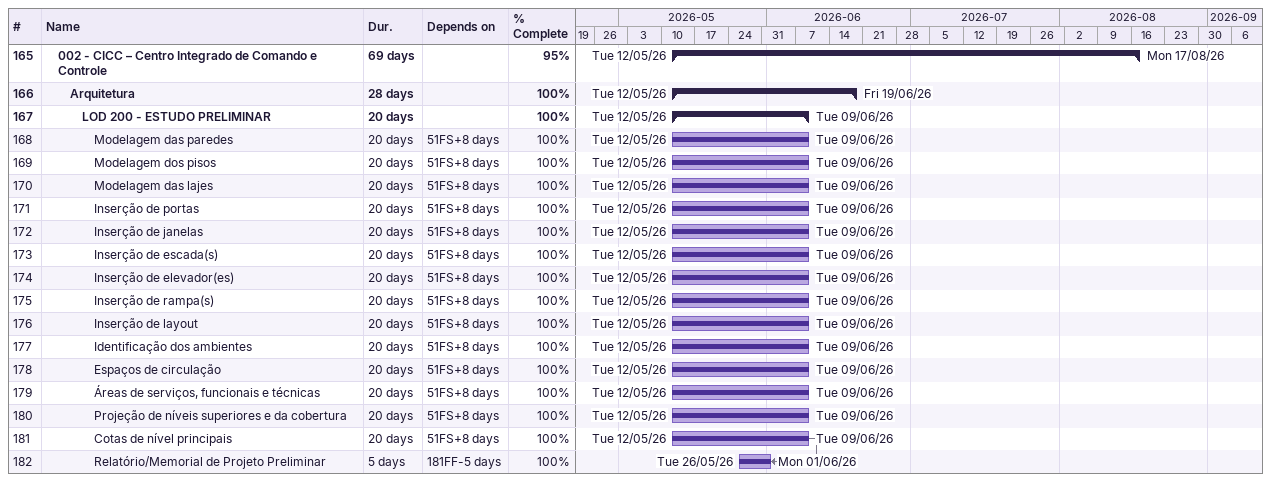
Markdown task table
| ID | Level | Task | Duration | Start | Finish | Predecessors | % complete |
|---|---|---|---|---|---|---|---|
| 165 | 2 | **002 - CICC – Centro Integrado de Comando e Controle** | 69d | 2026-05-12 | 2026-08-17 |  | 95 |
| 166 | 3 | **Arquitetura** | 28d | 2026-05-12 | 2026-06-19 |  | 100 |
| 167 | 4 | **LOD 200 - ESTUDO PRELIMINAR** | 20d | 2026-05-12 | 2026-06-09 |  | 100 |
| 168 | 5 | Modelagem das paredes | 20d | 2026-05-12 | 2026-06-09 | 51FS+8d | 100 |
| 169 | 5 | Modelagem dos pisos | 20d | 2026-05-12 | 2026-06-09 | 51FS+8d | 100 |
| 170 | 5 | Modelagem das lajes | 20d | 2026-05-12 | 2026-06-09 | 51FS+8d | 100 |
| 171 | 5 | Inserção de portas | 20d | 2026-05-12 | 2026-06-09 | 51FS+8d | 100 |
| 172 | 5 | Inserção de janelas | 20d | 2026-05-12 | 2026-06-09 | 51FS+8d | 100 |
| 173 | 5 | Inserção de escada(s) | 20d | 2026-05-12 | 2026-06-09 | 51FS+8d | 100 |
| 174 | 5 | Inserção de elevador(es) | 20d | 2026-05-12 | 2026-06-09 | 51FS+8d | 100 |
| 175 | 5 | Inserção de rampa(s) | 20d | 2026-05-12 | 2026-06-09 | 51FS+8d | 100 |
| 176 | 5 | Inserção de layout | 20d | 2026-05-12 | 2026-06-09 | 51FS+8d | 100 |
| 177 | 5 | Identificação dos ambientes | 20d | 2026-05-12 | 2026-06-09 | 51FS+8d | 100 |
| 178 | 5 | Espaços de circulação | 20d | 2026-05-12 | 2026-06-09 | 51FS+8d | 100 |
| 179 | 5 | Áreas de serviços, funcionais e técnicas | 20d | 2026-05-12 | 2026-06-09 | 51FS+8d | 100 |
| 180 | 5 | Projeção de níveis superiores e da cobertura | 20d | 2026-05-12 | 2026-06-09 | 51FS+8d | 100 |
| 181 | 5 | Cotas de nível principais | 20d | 2026-05-12 | 2026-06-09 | 51FS+8d | 100 |
| 182 | 5 | Relatório/Memorial de Projeto Preliminar | 5d | 2026-05-26 | 2026-06-01 | 181FF-5d | 100 |
